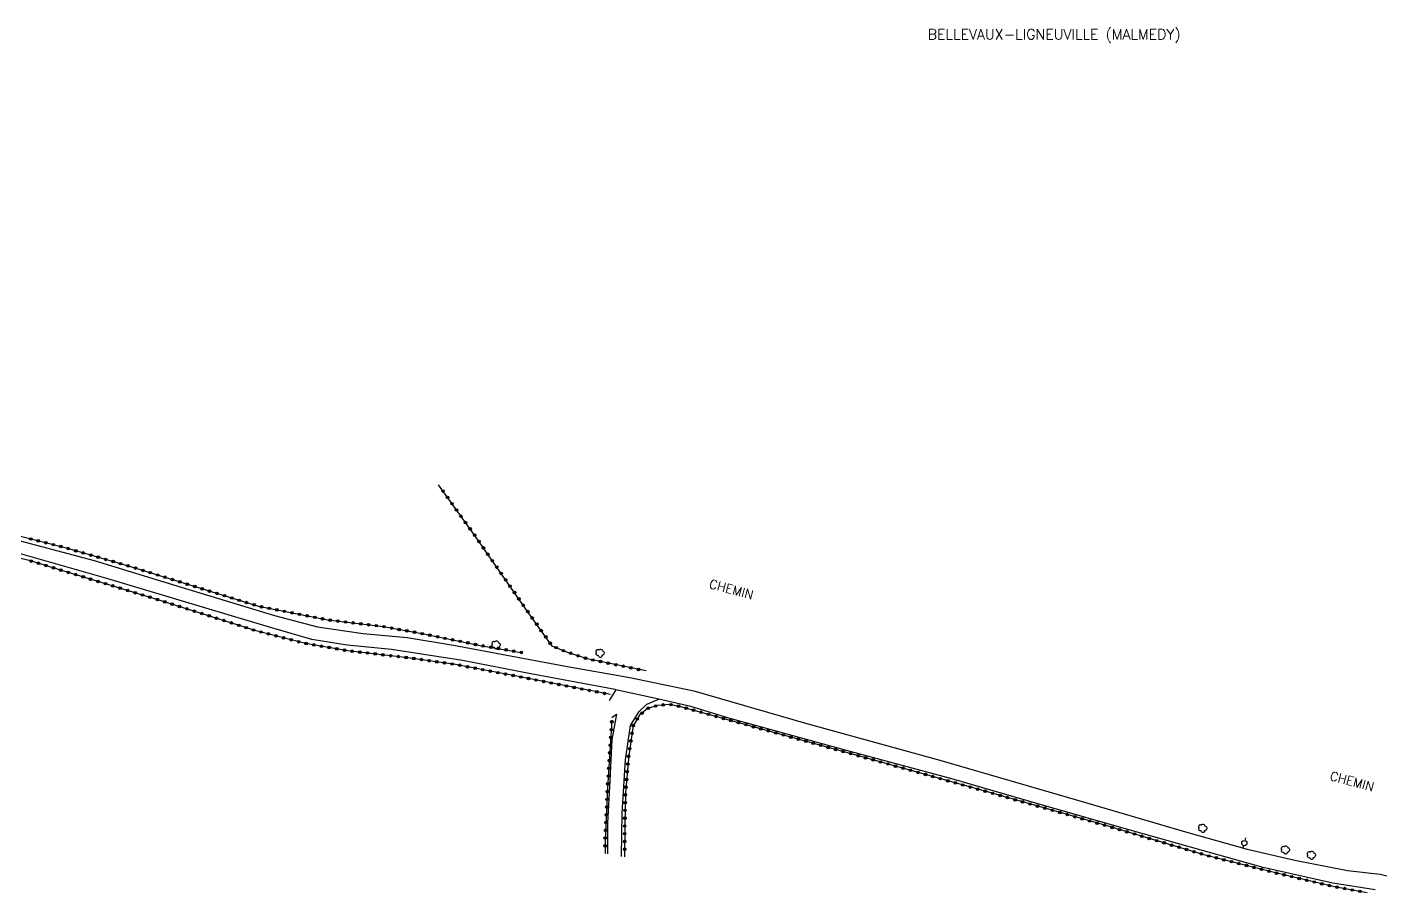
# Model space of a CAD drawing. Header units: millimetres. Extents: x 268000 to 269001, y 118998 to 120000.
# Drawn here: x 268262.5 to 268525.2, y 119821.3 to 119988.7 of the extents above; entities that cross this region are included whole.
import ezdxf
from ezdxf.enums import TextEntityAlignment as Align

# ---------------------------------------------------------------- set-up
doc = ezdxf.new("R2010")
doc.units = ezdxf.units.MM
doc.layers.get('0').update_dxf_attribs({"linetype": 'CONTINUOUS'})
for name, color, linetype in [('W0017', 7, 'CONTINUOUS'), ('W0071', 7, 'CONTINUOUS'), ('W0300', 7, 'CONTINUOUS'), ('W0323', 7, 'CONTINUOUS'), ('W0473', 7, 'CONTINUOUS'), ('W0980', 7, 'CONTINUOUS'), ('W0989', 7, 'CONTINUOUS')]:
    doc.layers.add(name, color=color, linetype=linetype)
doc.styles.get("Standard").update_dxf_attribs({"font": 'romans.shx', "width": 0.85})

# ---------------------------------------------------------------- blocks, each defined once
blk = doc.blocks.new('T300')
for p, q in [((-0.8, 0.51), (-0.86, 0.34)), ((-0.86, 0.34), (-0.86, 0.17)), ((-0.86, 0.17), (-0.74, 0.06)), ((-0.69, 0.63), (-0.8, 0.51)), ((-0.8, -0.06), (-0.74, 0.06)), ((-0.74, 0.06), (-0.69, 0.11)), ((-0.57, 0.69), (-0.69, 0.63)), ((-0.46, 0.69), (-0.57, 0.69)), ((-0.29, 0.63), (-0.46, 0.69)), ((-0.29, 0.63), (-0.17, 0.74)), ((-0.23, 0.57), (-0.29, 0.63)), ((-0.17, 0.74), (-0.06, 0.8)), ((-0.06, 0.8), (0.06, 0.8)), ((0.06, 0.8), (0.23, 0.74)), ((0.23, 0.74), (0.34, 0.63)), ((0.34, 0.63), (0.4, 0.51)), ((0.46, 0.46), (0.34, 0.46)), ((0.4, 0.51), (0.4, 0.46)), ((0.57, 0.4), (0.46, 0.46)), ((0.57, 0.4), (0.69, 0.29)), ((0.69, 0.29), (0.74, 0.17)), ((0.74, 0.06), (0.69, -0.17)), ((0.74, 0.17), (0.74, 0.06)), ((-0.8, -0.17), (-0.8, -0.06)), ((-0.8, -0.23), (-0.8, -0.17)), ((-0.74, -0.34), (-0.8, -0.23)), ((-0.69, -0.4), (-0.74, -0.34)), ((-0.51, -0.46), (-0.69, -0.4)), ((-0.4, -0.46), (-0.51, -0.46)), ((-0.4, -0.46), (-0.34, -0.46)), ((-0.34, -0.46), (-0.34, -0.4)), ((-0.34, -0.51), (-0.34, -0.46)), ((-0.29, -0.63), (-0.34, -0.51)), ((-0.17, -0.74), (-0.29, -0.63)), ((-0.06, -0.8), (-0.17, -0.74)), ((0.06, -0.8), (-0.06, -0.8)), ((0.17, -0.74), (0.06, -0.8)), ((0.23, -0.69), (0.17, -0.74)), ((0.29, -0.46), (0.23, -0.46)), ((0.29, -0.63), (0.23, -0.69)), ((0.46, -0.4), (0.29, -0.46)), ((0.34, -0.51), (0.29, -0.63)), ((0.34, -0.51), (0.34, -0.46)), ((0.57, -0.34), (0.46, -0.4)), ((0.63, -0.29), (0.57, -0.34)), ((0.69, -0.17), (0.63, -0.29))]:
    blk.add_line(p, q)
blk = doc.blocks.new('poteaudivers')
for p, q in [((3, 3), (6, 6)), ((-3, -3), (-6, -6))]:
    blk.add_line(p, q)
blk.add_circle((0, 0), 4)
blk = doc.blocks.new('T1516')
at = {"linetype": 'Continuous', "xscale": 0.125, "yscale": 0.125}
blk.add_blockref('poteaudivers', (0, 0), dxfattribs=at)
blk = doc.blocks.new('t323o')
at = {"color": 0, "linetype": 'Continuous'}
for radius in [0.25, 0.15]:
    blk.add_circle((0, 0), radius, dxfattribs=at)

msp = doc.modelspace()

# ---------------------------------------------------------------- linework, layer by layer
at = {"layer": 'W0017'}
for points in [[(268376.23, 119860.54), (268374.93, 119858.47)], [(268377.32, 119828.31), (268377.48, 119836.71), (268378.1, 119847.01), (268379.1, 119853.61), (268380.73, 119856.34), (268382.26, 119857.77), (268384.53, 119858.7)], [(268375.46, 119855.19), (268376.34, 119855.82), (268375.49, 119850.85), (268375.07, 119843.01), (268374.65, 119834.73), (268374.65, 119828.78)]]:
    msp.add_lwpolyline(points, dxfattribs=at)
at = {"layer": 'W0071'}
for points in [[(268258.22, 119890.1), (268275.45, 119885.52), (268292.23, 119880.41), (268310.25, 119874.89), (268318.6, 119872.72), (268327.38, 119871.39), (268335.9, 119870.62), (268344.87, 119869.17), (268357.25, 119866.84), (268366.49, 119865.07), (268378.93, 119862.93), (268391.32, 119860.34), (268412.88, 119854.1), (268438.84, 119846.89), (268467.44, 119838.61), (268486.35, 119833.05), (268498.23, 119829.72), (268507.46, 119827.58), (268517.65, 119825.58), (268523.96, 119824.88), (268525.23, 119824.54)], [(268522.98, 119821.81), (268514.8, 119823.16), (268501.31, 119826.15), (268489.37, 119829.49), (268475.62, 119833.37), (268459.61, 119837.94), (268441.14, 119843.32), (268421.52, 119848.61), (268398.09, 119855.02), (268390.75, 119857.33), (268384.53, 119858.7), (268376.23, 119860.54), (268376.11, 119860.57), (268359.82, 119863.64), (268346.6, 119866.21), (268332.88, 119868.32), (268324.3, 119869.14), (268317.51, 119870.26), (268309.98, 119872.46), (268296.99, 119876.31), (268277.89, 119882.06), (268259.82, 119887.2)]]:
    msp.add_lwpolyline(points, dxfattribs=at)
at = {"layer": 'W0323'}
for points in [[(268375.22, 119859.6), (268357.44, 119863.09), (268345.25, 119865.43), (268336.03, 119866.74), (268324.43, 119868.07), (268316.29, 119869.48), (268306.71, 119871.95), (268287.54, 119878.02), (268262.84, 119885.56), (268244.85, 119889.74), (268228.66, 119893.97), (268217.01, 119897.72), (268204.19, 119902.6), (268193.37, 119906.38), (268180.23, 119911.18), (268163.6, 119917.5), (268148.96, 119924), (268137.83, 119930.19), (268123.19, 119938.93), (268108.84, 119946.39), (268103.85, 119949.15)], [(268130.45, 119940.05), (268142.68, 119933.05), (268150.24, 119929.07), (268159.1, 119924.55), (268169.93, 119920.2), (268177.98, 119917.26), (268189.53, 119912.1), (268198.03, 119909.48), (268214.26, 119903.66), (268223.4, 119900.49), (268238.26, 119896.1), (268250.66, 119892.88), (268269.81, 119888.02), (268282.47, 119884.35), (268307.18, 119876.68), (268320.53, 119874.05), (268331.29, 119872.77), (268338.41, 119871.46), (268350.34, 119869.05), (268358.29, 119867.71)], [(268382.07, 119864.17), (268370.71, 119866.52), (268366.59, 119867.9), (268363.95, 119868.99), (268358.73, 119876.34), (268348.82, 119890.61), (268341.95, 119900.19)], [(268521.46, 119821.29), (268515.13, 119822.43), (268503.19, 119825.24), (268490.16, 119828.56), (268470.98, 119834.25), (268447.16, 119841.04), (268422.69, 119847.89), (268388.8, 119857.26), (268386.63, 119857.7), (268384.31, 119857.52), (268382.37, 119856.93), (268380.84, 119855.62), (268379.58, 119853.54), (268378.72, 119847.84), (268378.08, 119840.67), (268377.95, 119833.99), (268377.93, 119828.2)], [(268375.49, 119854.66), (268374.64, 119841.51), (268374.15, 119831.03), (268374.17, 119828.86)]]:
    msp.add_lwpolyline(points, dxfattribs=at)

# ---------------------------------------------------------------- block references
at = {"layer": 'W0300', "rotation": 359.9999899820874}
for p in [(268353.15, 119869.18), (268373.24, 119867.6), (268489.68, 119833.71), (268505.68, 119829.53), (268510.72, 119828.5)]:
    msp.add_blockref('T300', p, dxfattribs=at)
at = {"layer": 'W0323'}
for p, rotation in [((268342.83, 119898.97), 125.6581509757188), ((268343.7, 119897.75), 125.6581509757188), ((268344.58, 119896.53), 125.6581509757188), ((268345.45, 119895.31), 125.6581509757188), ((268346.32, 119894.09), 125.6581509757188), ((268347.2, 119892.87), 125.6581509757188), ((268348.07, 119891.65), 125.6581509757188), ((268263.17, 119889.7), 345.7604536383434), ((268264.62, 119889.33), 345.7604536383434), ((268266.08, 119888.97), 345.7604536383434), ((268267.53, 119888.6), 345.7604536383434), ((268268.98, 119888.23), 345.7604536383434), ((268348.95, 119890.43), 124.7812924603888), ((268349.8, 119889.2), 124.7812924603888), ((268263.25, 119885.43), 163.0215524462948), ((268270.43, 119887.84), 343.8517077568905), ((268271.87, 119887.42), 343.8517077568905), ((268273.31, 119887), 343.8517077568905), ((268274.76, 119886.59), 343.8517077568905), ((268276.2, 119886.17), 343.8517077568905), ((268277.64, 119885.75), 343.8517077568905), ((268350.66, 119887.97), 124.7812924603888), ((268351.51, 119886.74), 124.7812924603888), ((268352.37, 119885.51), 124.7812924603888), ((268264.68, 119885), 163.0215524462948), ((268266.12, 119884.56), 163.0215524462948), ((268267.55, 119884.12), 163.0215524462948), ((268268.99, 119883.68), 163.0215524462948), ((268270.42, 119883.24), 163.0215524462948), ((268271.86, 119882.81), 163.0215524462948), ((268279.08, 119885.33), 343.8517077568905), ((268280.52, 119884.92), 343.8517077568905), ((268281.96, 119884.5), 343.8517077568905), ((268283.39, 119884.07), 342.7544556837885), ((268284.83, 119883.62), 342.7544556837885), ((268286.26, 119883.18), 342.7544556837885), ((268353.22, 119884.27), 124.7812924603888), ((268354.08, 119883.04), 124.7812924603888), ((268273.29, 119882.37), 163.0215524462948), ((268274.73, 119881.93), 163.0215524462948), ((268276.16, 119881.49), 163.0215524462948), ((268277.59, 119881.05), 163.0215524462948), ((268279.03, 119880.62), 163.0215524462948), ((268280.46, 119880.18), 163.0215524462948), ((268287.69, 119882.73), 342.7544556837885), ((268289.12, 119882.29), 342.7544556837885), ((268290.56, 119881.84), 342.7544556837885), ((268291.99, 119881.4), 342.7544556837885), ((268293.42, 119880.95), 342.7544556837885), ((268294.86, 119880.51), 342.7544556837885), ((268354.94, 119881.81), 124.7812924603888), ((268355.79, 119880.58), 124.7812924603888), ((268281.9, 119879.74), 163.0215524462948), ((268283.33, 119879.3), 163.0215524462948), ((268284.77, 119878.86), 163.0215524462948), ((268286.2, 119878.43), 163.0215524462948), ((268287.64, 119877.99), 162.4289675319125), ((268289.07, 119877.53), 162.4289675319125), ((268296.29, 119880.06), 342.7544556837885), ((268297.72, 119879.62), 342.7544556837885), ((268299.15, 119879.17), 342.7544556837885), ((268300.59, 119878.73), 342.7544556837885), ((268302.02, 119878.28), 342.7544556837885), ((268303.45, 119877.84), 342.7544556837885), ((268356.65, 119879.35), 124.7812924603888), ((268357.5, 119878.11), 124.7812924603888), ((268290.5, 119877.08), 162.4289675319125), ((268291.93, 119876.63), 162.4289675319125), ((268293.36, 119876.17), 162.4289675319125), ((268294.79, 119875.72), 162.4289675319125), ((268296.22, 119875.27), 162.4289675319125), ((268304.88, 119877.39), 342.7544556837885), ((268306.32, 119876.95), 342.7544556837885), ((268307.76, 119876.57), 348.8569223028675), ((268309.24, 119876.28), 348.8569223028675), ((268310.71, 119875.99), 348.8569223028675), ((268312.18, 119875.7), 348.8569223028675), ((268313.65, 119875.41), 348.8569223028675), ((268315.12, 119875.12), 348.8569223028675), ((268358.36, 119876.88), 124.7812924603888), ((268359.22, 119875.65), 125.3492516954613), ((268297.65, 119874.82), 162.4289675319125), ((268299.08, 119874.36), 162.4289675319125), ((268300.51, 119873.91), 162.4289675319125), ((268301.94, 119873.46), 162.4289675319125), ((268303.37, 119873), 162.4289675319125), ((268304.8, 119872.55), 162.4289675319125), ((268316.59, 119874.83), 348.8569223028675), ((268318.07, 119874.54), 348.8569223028675), ((268319.54, 119874.25), 348.8569223028675), ((268321.02, 119873.99), 353.1904013606987), ((268322.5, 119873.82), 353.1904013606987), ((268323.99, 119873.64), 353.1904013606987), ((268325.48, 119873.46), 353.1904013606987), ((268326.97, 119873.28), 353.1904013606987), ((268328.46, 119873.11), 353.1904013606987), ((268329.95, 119872.93), 353.1904013606987), ((268331.44, 119872.74), 349.6137373665814), ((268332.91, 119872.47), 349.6137373665814), ((268360.09, 119874.43), 125.3492516954613), ((268360.96, 119873.21), 125.3492516954613), ((268306.23, 119872.1), 162.4289675319125), ((268307.67, 119871.7), 165.5841988076681), ((268309.12, 119871.33), 165.5841988076681), ((268310.58, 119870.95), 165.5841988076681), ((268312.03, 119870.58), 165.5841988076681), ((268313.48, 119870.21), 165.5841988076681), ((268314.94, 119869.83), 165.5841988076681), ((268334.39, 119872.2), 349.6137373665814), ((268335.87, 119871.93), 349.6137373665814), ((268337.34, 119871.66), 349.6137373665814), ((268338.82, 119871.38), 348.5940947856736), ((268340.29, 119871.08), 348.5940947856736), ((268341.76, 119870.79), 348.5940947856736), ((268343.23, 119870.49), 348.5940947856736), ((268344.7, 119870.19), 348.5940947856736), ((268346.17, 119869.9), 348.5940947856736), ((268361.82, 119871.98), 125.3492516954613), ((268362.69, 119870.76), 125.3492516954613), ((268316.39, 119869.47), 170.1787292154632), ((268317.87, 119869.21), 170.1787292154632), ((268319.35, 119868.95), 170.1787292154632), ((268320.82, 119868.7), 170.1787292154632), ((268322.3, 119868.44), 170.1787292154632), ((268323.78, 119868.19), 170.1787292154632), ((268325.27, 119867.98), 173.459707392982), ((268326.76, 119867.81), 173.459707392982), ((268328.25, 119867.64), 173.459707392982), ((268329.74, 119867.47), 173.459707392982), ((268331.23, 119867.3), 173.459707392982), ((268332.72, 119867.12), 173.459707392982), ((268347.64, 119869.6), 348.5940947856736), ((268349.11, 119869.3), 348.5940947856736), ((268350.58, 119869.01), 350.3788476645042), ((268352.06, 119868.76), 350.3788476645042), ((268353.54, 119868.51), 350.3788476645042), ((268355.02, 119868.26), 350.3788476645042), ((268356.5, 119868.01), 350.3788476645042), ((268357.97, 119867.76), 350.3788476645042), ((268363.56, 119869.54), 125.3492516954613), ((268364.71, 119868.67), 157.6144155766923), ((268366.1, 119868.1), 157.6144155766923), ((268367.51, 119867.59), 161.5567075366365), ((268368.93, 119867.12), 161.5567075366365), ((268334.21, 119866.95), 173.459707392982), ((268335.7, 119866.78), 173.459707392982), ((268337.18, 119866.58), 171.8594669561273), ((268338.67, 119866.37), 171.8594669561273), ((268340.15, 119866.15), 171.8594669561273), ((268341.64, 119865.94), 171.8594669561273), ((268343.12, 119865.73), 171.8594669561273), ((268344.61, 119865.52), 171.8594669561273), ((268346.09, 119865.27), 169.147250747927), ((268347.56, 119864.98), 169.147250747927), ((268349.03, 119864.7), 169.147250747927), ((268350.51, 119864.42), 169.147250747927), ((268370.36, 119866.64), 161.5567075366365), ((268371.81, 119866.3), 168.2784461225866), ((268373.28, 119865.99), 168.2784461225866), ((268374.75, 119865.69), 168.2784461225866), ((268376.22, 119865.38), 168.2784461225866), ((268377.69, 119865.08), 168.2784461225866), ((268379.16, 119864.77), 168.2784461225866), ((268380.63, 119864.47), 168.2784461225866), ((268351.98, 119864.14), 169.147250747927), ((268353.45, 119863.85), 169.147250747927), ((268354.92, 119863.57), 169.147250747927), ((268356.4, 119863.29), 169.147250747927), ((268357.87, 119863), 168.9034771258192), ((268359.34, 119862.72), 168.9034771258192), ((268360.81, 119862.43), 168.9034771258192), ((268362.29, 119862.14), 168.9034771258192), ((268363.76, 119861.85), 168.9034771258192), ((268365.23, 119861.56), 168.9034771258192), ((268366.7, 119861.27), 168.9034771258192), ((268368.17, 119860.98), 168.9034771258192), ((268369.65, 119860.69), 168.9034771258192), ((268371.12, 119860.41), 168.9034771258192), ((268372.59, 119860.12), 168.9034771258192), ((268374.06, 119859.83), 168.9034771258192), ((268382.48, 119856.96), 196.8838847495163), ((268383.92, 119857.4), 196.8838847495163), ((268385.4, 119857.6), 184.4702168339835), ((268386.89, 119857.65), 168.5680319710126), ((268388.36, 119857.35), 168.5680319710126), ((268389.81, 119856.98), 164.5416559603695), ((268391.26, 119856.58), 164.5416559603695), ((268375.47, 119854.32), 266.3135144393872), ((268380.39, 119854.88), 238.6677999612678), ((268381.32, 119856.03), 220.5212769575201), ((268392.7, 119856.18), 164.5416559603695), ((268394.15, 119855.78), 164.5416559603695), ((268395.59, 119855.38), 164.5416559603695), ((268397.04, 119854.98), 164.5416559603695), ((268398.48, 119854.58), 164.5416559603695), ((268399.93, 119854.18), 164.5416559603695), ((268375.28, 119851.33), 266.3135144393872), ((268375.37, 119852.83), 266.3135144393872), ((268379.36, 119852.12), 261.4471359794292), ((268379.61, 119853.6), 238.6677999612678), ((268401.38, 119853.78), 164.5416559603695), ((268402.82, 119853.38), 164.5416559603695), ((268404.27, 119852.98), 164.5416559603695), ((268405.71, 119852.58), 164.5416559603695), ((268407.16, 119852.18), 164.5416559603695), ((268408.6, 119851.78), 164.5416559603695), ((268410.05, 119851.38), 164.5416559603695), ((268375.18, 119849.83), 266.3135144393872), ((268378.91, 119849.15), 261.4471359794292), ((268379.14, 119850.64), 261.4471359794292), ((268411.5, 119850.98), 164.5416559603695), ((268412.94, 119850.58), 164.5416559603695), ((268414.39, 119850.18), 164.5416559603695), ((268415.83, 119849.78), 164.5416559603695), ((268417.28, 119849.38), 164.5416559603695), ((268418.72, 119848.98), 164.5416559603695), ((268374.99, 119846.84), 266.3135144393872), ((268375.08, 119848.34), 266.3135144393872), ((268378.57, 119846.17), 264.9540502365754), ((268378.7, 119847.67), 264.9540502365754), ((268420.17, 119848.58), 164.5416559603695), ((268421.62, 119848.19), 164.5416559603695), ((268423.06, 119847.78), 164.3637470886167), ((268424.51, 119847.38), 164.3637470886167), ((268425.95, 119846.98), 164.3637470886167), ((268427.39, 119846.57), 164.3637470886167), ((268428.84, 119846.17), 164.3637470886167), ((268374.79, 119843.85), 266.3135144393872), ((268374.89, 119845.34), 266.3135144393872), ((268378.44, 119844.68), 264.9540502365754), ((268430.28, 119845.76), 164.3637470886167), ((268431.73, 119845.36), 164.3637470886167), ((268433.17, 119844.95), 164.3637470886167), ((268434.62, 119844.55), 164.3637470886167), ((268436.06, 119844.15), 164.3637470886167), ((268437.51, 119843.74), 164.3637470886167), ((268374.61, 119840.85), 267.3136691991638), ((268374.7, 119842.35), 266.3135144393872), ((268378.17, 119841.69), 264.9540502365754), ((268378.31, 119843.19), 264.9540502365754), ((268438.95, 119843.34), 164.3637470886167), ((268440.4, 119842.93), 164.3637470886167), ((268441.84, 119842.53), 164.3637470886167), ((268443.28, 119842.12), 164.3637470886167), ((268444.73, 119841.72), 164.3637470886167), ((268446.17, 119841.32), 164.3637470886167), ((268447.62, 119840.91), 164.0914582226907), ((268374.54, 119839.35), 267.3136691991638), ((268378.04, 119838.7), 268.8502914553912), ((268378.07, 119840.2), 268.8502914553912), ((268449.06, 119840.5), 164.0914582226907), ((268450.5, 119840.09), 164.0914582226907), ((268451.94, 119839.68), 164.0914582226907), ((268453.39, 119839.26), 164.0914582226907), ((268454.83, 119838.85), 164.0914582226907), ((268456.27, 119838.44), 164.0914582226907), ((268374.4, 119836.36), 267.3136691991638), ((268374.47, 119837.85), 267.3136691991638), ((268377.98, 119835.7), 268.8502914553912), ((268378.01, 119837.2), 268.8502914553912), ((268457.71, 119838.03), 164.0914582226907), ((268459.16, 119837.62), 164.0914582226907), ((268460.6, 119837.21), 164.0914582226907), ((268462.04, 119836.8), 164.0914582226907), ((268463.49, 119836.39), 164.0914582226907), ((268464.93, 119835.98), 164.0914582226907), ((268466.37, 119835.56), 164.0914582226907), ((268374.26, 119833.36), 267.3136691991638), ((268374.33, 119834.86), 267.3136691991638), ((268377.95, 119834.2), 268.8502914553912), ((268467.81, 119835.15), 164.0914582226907), ((268469.26, 119834.74), 164.0914582226907), ((268470.7, 119834.33), 164.0914582226907), ((268472.14, 119833.91), 163.4766177030139), ((268473.57, 119833.48), 163.4766177030139), ((268475.01, 119833.05), 163.4766177030139), ((268374.16, 119830.36), 270.4361837849299), ((268374.19, 119831.86), 267.3136691991638), ((268377.94, 119831.2), 269.8187880685002), ((268377.95, 119832.7), 269.8187880685002), ((268476.45, 119832.63), 163.4766177030139), ((268477.89, 119832.2), 163.4766177030139), ((268479.33, 119831.77), 163.4766177030139), ((268480.77, 119831.35), 163.4766177030139), ((268482.2, 119830.92), 163.4766177030139), ((268483.64, 119830.49), 163.4766177030139), ((268377.94, 119829.7), 269.8187880685002), ((268485.08, 119830.07), 163.4766177030139), ((268486.52, 119829.64), 163.4766177030139), ((268487.96, 119829.21), 163.4766177030139), ((268489.39, 119828.79), 163.4766177030139), ((268490.84, 119828.39), 165.724082827814), ((268492.29, 119828.02), 165.724082827814), ((268493.75, 119827.65), 165.724082827814), ((268495.2, 119827.28), 165.724082827814), ((268496.65, 119826.91), 165.724082827814), ((268498.11, 119826.54), 165.724082827814), ((268499.56, 119826.17), 165.724082827814), ((268501.01, 119825.8), 165.724082827814), ((268502.47, 119825.43), 165.724082827814), ((268503.93, 119825.07), 166.726310579379), ((268505.39, 119824.73), 166.726310579379), ((268506.85, 119824.38), 166.726310579379), ((268508.3, 119824.04), 166.726310579379), ((268509.76, 119823.69), 166.726310579379), ((268511.22, 119823.35), 166.726310579379), ((268512.68, 119823), 166.726310579379), ((268514.14, 119822.66), 166.726310579379), ((268515.61, 119822.34), 169.8510849917832), ((268517.09, 119822.08), 169.8510849917832), ((268518.56, 119821.81), 169.8510849917832), ((268520.04, 119821.55), 169.8510849917832)]:
    msp.add_blockref('t323o', p, dxfattribs=dict(at, rotation=rotation))
at = {"layer": 'W0473', "rotation": 207.1249438079687}
msp.add_blockref('T1516', (268497.69, 119830.87), dxfattribs=at)

# ---------------------------------------------------------------- texts
at = {"layer": 'W0980'}
msp.add_text('BELLEVAUX-LIGNEUVILLE (MALMEDY)', height=2, dxfattribs=at).set_placement((268460.95, 119987.17), align=Align.MIDDLE)
at = {"layer": 'W0989'}
for p in [(268398.56, 119879.97), (268518.52, 119842.82)]:
    msp.add_text('CHEMIN', height=1.75, rotation=344.8169, dxfattribs=at).set_placement(p, align=Align.MIDDLE_CENTER)

doc.saveas('drawing.dxf')
